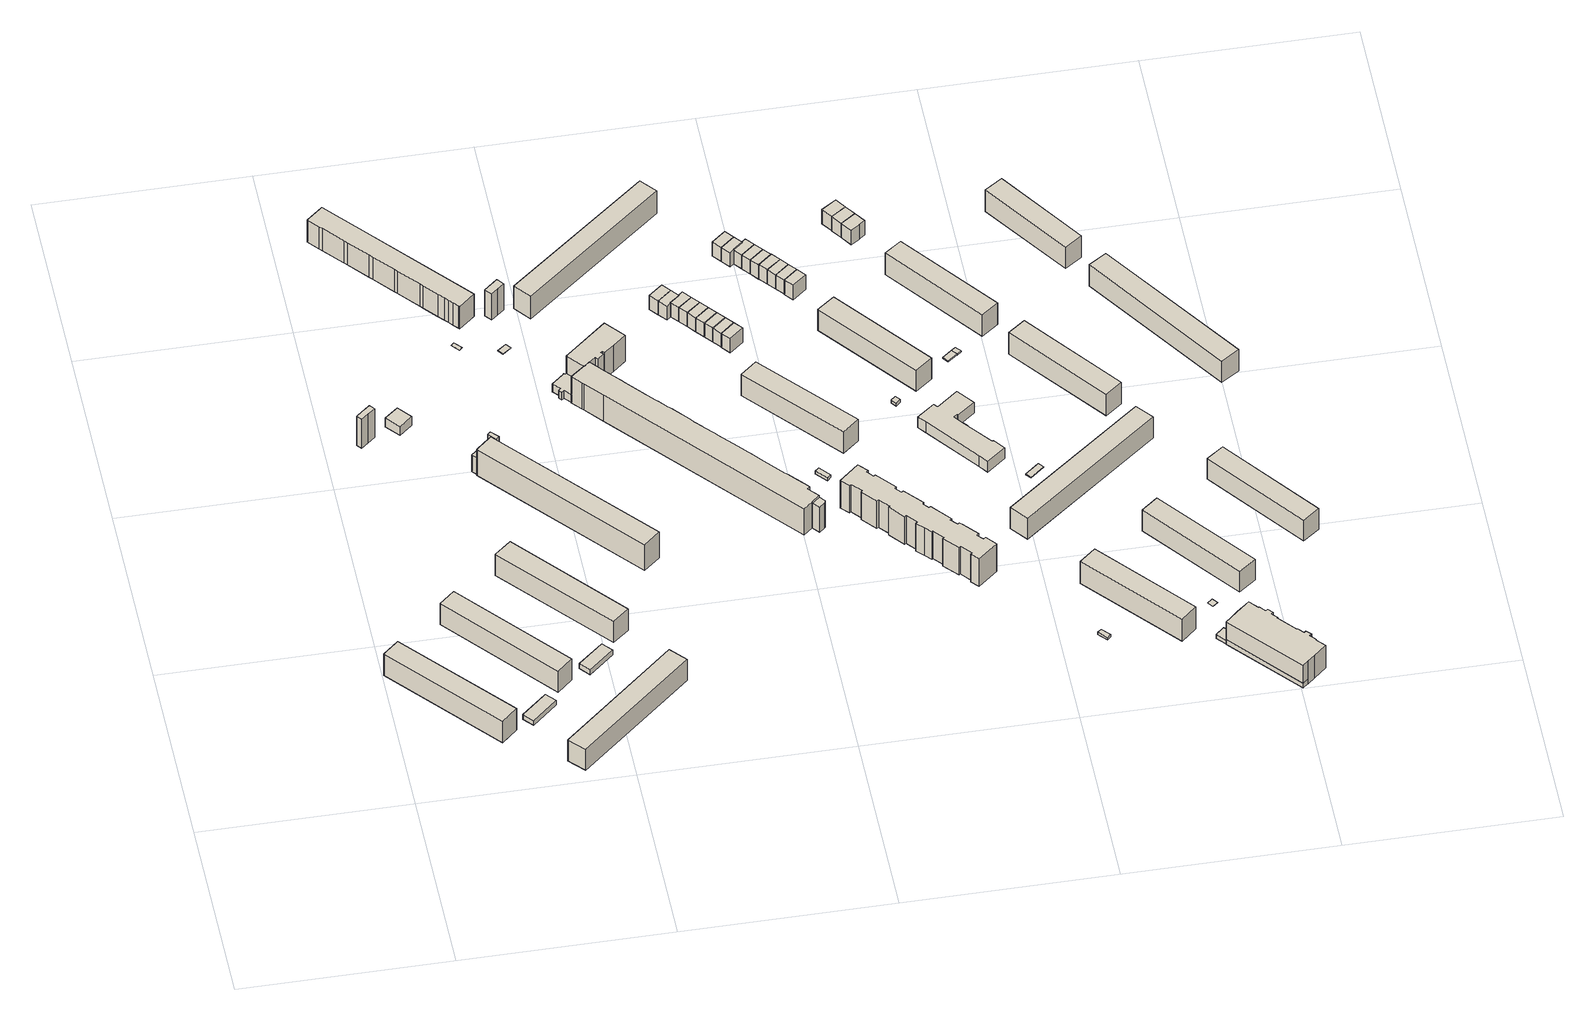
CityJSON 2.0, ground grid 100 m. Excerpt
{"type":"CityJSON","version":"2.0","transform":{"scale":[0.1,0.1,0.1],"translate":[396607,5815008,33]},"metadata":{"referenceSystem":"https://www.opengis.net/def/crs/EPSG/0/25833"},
"CityObjects":{
"building1":{"type":"Building","attributes":{"Gemeindeschluessel":"11000009","BezugspunktDach":"2200","function":"31001_1010","measuredHeight":13.54,"storeysAboveGround":4},"address":[{"country":"Germany","locality":"Berlin","thoroughfareNumber":"45, 47, 49, 51","thoroughfareName":"Erich-Lodemann-Straße"}],"geometry":[{"type":"Solid","lod":"1","boundaries":[[[[0,1,2,3]],[[4,5,6,7]],[[4,7,3,2]],[[5,4,2,1]],[[6,5,1,0]],[[7,6,0,3]]]]}]},
"building2":{"type":"Building","attributes":{"Gemeindeschluessel":"11000009","BezugspunktDach":"2200","function":"31001_2463","measuredHeight":2.85,"storeysAboveGround":1},"address":[{"country":"Germany","locality":"Berlin","thoroughfareNumber":"53 (1)","thoroughfareName":"Erich-Lodemann-Straße"}],"geometry":[{"type":"Solid","lod":"1","boundaries":[[[[8,9,10,11]],[[12,13,14,15]],[[12,15,11,10]],[[13,12,10,9]],[[14,13,9,8]],[[15,14,8,11]]]]}]},
"building3":{"type":"Building","attributes":{"Gemeindeschluessel":"11000009","BezugspunktDach":"2200","function":"31001_1010","measuredHeight":13.28,"storeysAboveGround":4},"address":[{"country":"Germany","locality":"Berlin","thoroughfareNumber":"53, 55, 57, 59","thoroughfareName":"Erich-Lodemann-Straße"}],"geometry":[{"type":"Solid","lod":"1","boundaries":[[[[16,17,18,19]],[[20,21,22,23]],[[20,23,19,18]],[[21,20,18,17]],[[22,21,17,16]],[[23,22,16,19]]]]}]},
"building4":{"type":"Building","attributes":{"Gemeindeschluessel":"11000009","BezugspunktDach":"2200","function":"31001_2143","measuredHeight":19.77,"storeysAboveGround":1},"address":[{"country":"Germany","locality":"Berlin","thoroughfareNumber":"58 (1)","thoroughfareName":"Köpenicker Landstraße"}],"geometry":[{"type":"Solid","lod":"1","boundaries":[[[[24,25,26,27,28,29,30]],[[31,32,33,34,35,36,37]],[[31,37,30,29]],[[32,31,29,28]],[[33,32,28,27]],[[34,33,27,26]],[[35,34,26,25]],[[36,35,25,24]],[[37,36,24,30]]]]}]},
"building5":{"type":"Building","attributes":{"Gemeindeschluessel":"11000009","BezugspunktDach":"2200","function":"31001_2054","measuredHeight":6.45,"storeysAboveGround":1},"address":[{"country":"Germany","locality":"Berlin","thoroughfareNumber":"66A","thoroughfareName":"Köpenicker Landstraße"}],"geometry":[{"type":"Solid","lod":"1","boundaries":[[[[38,39,40,41]],[[42,43,44,45]],[[42,45,41,40]],[[43,42,40,39]],[[44,43,39,38]],[[45,44,38,41]]]]}]},
"building6":{"type":"Building","attributes":{"Gemeindeschluessel":"11000009","BezugspunktDach":"2200","function":"31001_1010","measuredHeight":13.16,"storeysAboveGround":4},"address":[{"country":"Germany","locality":"Berlin","thoroughfareNumber":"69, 71, 73, 75, 77","thoroughfareName":"Erich-Lodemann-Straße"}],"geometry":[{"type":"Solid","lod":"1","boundaries":[[[[46,47,48,49]],[[50,51,52,53]],[[50,53,49,48]],[[51,50,48,47]],[[52,51,47,46]],[[53,52,46,49]]]]}]},
"building7":{"type":"Building","attributes":{"Gemeindeschluessel":"11000009","BezugspunktDach":"2200","function":"31001_2463","measuredHeight":2.99,"storeysAboveGround":1},"address":[{"country":"Germany","locality":"Berlin","thoroughfareNumber":"53 (2)","thoroughfareName":"Erich-Lodemann-Straße"}],"geometry":[{"type":"Solid","lod":"1","boundaries":[[[[54,55,56,57]],[[58,59,60,61]],[[58,61,57,56]],[[59,58,56,55]],[[60,59,55,54]],[[61,60,54,57]]]]}]},
"building8":{"type":"Building","attributes":{"Gemeindeschluessel":"11000009","BezugspunktDach":"2200","function":"31001_1010","measuredHeight":13.45,"storeysAboveGround":4},"address":[{"country":"Germany","locality":"Berlin","thoroughfareNumber":"61, 63, 65, 67","thoroughfareName":"Erich-Lodemann-Straße"}],"geometry":[{"type":"Solid","lod":"1","boundaries":[[[[62,63,64,65]],[[66,67,68,69]],[[66,69,65,64]],[[67,66,64,63]],[[68,67,63,62]],[[69,68,62,65]]]]}]},
"building9":{"type":"Building","attributes":{"Gemeindeschluessel":"11000009","BezugspunktDach":"2200","function":"31001_2000","measuredHeight":10.59,"storeysAboveGround":1},"address":[{"country":"Germany","locality":"Berlin","thoroughfareNumber":"78 (1)","thoroughfareName":"Köpenicker Landstraße"}],"geometry":[{"type":"Solid","lod":"1","boundaries":[[[[70,71,72,73]],[[74,75,76,77]],[[74,77,73,72]],[[75,74,72,71]],[[76,75,71,70]],[[77,76,70,73]]]]}]},
"building10":{"type":"Building","attributes":{"Gemeindeschluessel":"11000009","BezugspunktDach":"2200","function":"31001_2412","measuredHeight":10.89,"storeysAboveGround":1},"address":[{"country":"Germany","locality":"Berlin","thoroughfareNumber":"78 (2)","thoroughfareName":"Köpenicker Landstraße"}],"geometry":[{"type":"Solid","lod":"1","boundaries":[[[[78,79,80,81]],[[82,83,84,85]],[[82,85,81,80]],[[83,82,80,79]],[[84,83,79,78]],[[85,84,78,81]]]]}]},
"building11":{"type":"Building","attributes":{"Gemeindeschluessel":"11000009","BezugspunktDach":"2200","function":"31001_1010","measuredHeight":13.98,"storeysAboveGround":4},"address":[{"country":"Germany","locality":"Berlin","thoroughfareNumber":"57, 59, 61, 63, 65, 67","thoroughfareName":"Köpenicker Landstraße"}],"geometry":[{"type":"Solid","lod":"1","boundaries":[[[[86,87,88,89,90,91,92,93,94,95,96,97,98,99,100,101,102,103,104]],[[105,106,107,108,109,110,111,112,113,114,115,116,117,118,119,120,121,122,123]],[[105,123,104,103]],[[106,105,103,102]],[[107,106,102,101]],[[108,107,101,100]],[[109,108,100,99]],[[110,109,99,98]],[[111,110,98,97]],[[112,111,97,96]],[[113,112,96,95]],[[114,113,95,94]],[[115,114,94,93]],[[116,115,93,92]],[[117,116,92,91]],[[118,117,91,90]],[[119,118,90,89]],[[120,119,89,88]],[[121,120,88,87]],[[122,121,87,86]],[[123,122,86,104]]]]}]},
"building12":{"type":"Building","attributes":{"Gemeindeschluessel":"11000009","BezugspunktDach":"2200","function":"31001_1010","measuredHeight":18.72,"storeysAboveGround":4},"address":[{"country":"Germany","locality":"Berlin","thoroughfareNumber":"78, 80, 82, 84, 86, 88, 90, 92","thoroughfareName":"Köpenicker Landstraße"}],"geometry":[{"type":"Solid","lod":"1","boundaries":[[[[124,125,126,127,128]],[[129,130,131,132,133]],[[129,133,128,127]],[[130,129,127,126]],[[131,130,126,125]],[[132,131,125,124]],[[133,132,124,128]]]]}]},
"building13":{"type":"Building","attributes":{"Gemeindeschluessel":"11000009","BezugspunktDach":"2200","function":"31001_3090","measuredHeight":0.112,"storeysAboveGround":1},"address":[{"country":"Germany","locality":"Berlin","thoroughfareNumber":"57 (3)","thoroughfareName":"Köpenicker Landstraße"}],"geometry":[{"type":"Solid","lod":"1","boundaries":[[[[134,135,136,137]],[[138,139,140,141]],[[138,141,137,136]],[[139,138,136,135]],[[140,139,135,134]],[[141,140,134,137]]]]}]},
"building14":{"type":"Building","attributes":{"Gemeindeschluessel":"11000009","BezugspunktDach":"2200","function":"31001_2055","measuredHeight":0.155,"storeysAboveGround":1},"address":[{"country":"Germany","locality":"Berlin","thoroughfareNumber":"108 (1)","thoroughfareName":"Dammweg"}],"geometry":[{"type":"Solid","lod":"1","boundaries":[[[[142,143,144,145]],[[146,147,148,149]],[[146,149,145,144]],[[147,146,144,143]],[[148,147,143,142]],[[149,148,142,145]]]]}]},
"building15":{"type":"Building","attributes":{"Gemeindeschluessel":"11000009","BezugspunktDach":"2200","function":"31001_2000","measuredHeight":17.81,"storeysAboveGround":1},"address":[{"country":"Germany","locality":"Berlin","thoroughfareNumber":"57 (2)","thoroughfareName":"Köpenicker Landstraße"}],"geometry":[{"type":"Solid","lod":"1","boundaries":[[[[150,151,152,153,154]],[[155,156,157,158,159]],[[155,159,154,153]],[[156,155,153,152]],[[157,156,152,151]],[[158,157,151,150]],[[159,158,150,154]]]]}]},
"building16":{"type":"Building","attributes":{"Gemeindeschluessel":"11000009","BezugspunktDach":"2200","function":"31001_1010","measuredHeight":4.95,"storeysAboveGround":1},"address":[{"country":"Germany","locality":"Berlin","thoroughfareNumber":"77","thoroughfareName":"Köpenicker Landstraße"}],"geometry":[{"type":"Solid","lod":"1","boundaries":[[[[160,161,162,163,164,165,166,167,168,169,170,171,172]],[[173,174,175,176,177,178,179,180,181,182,183,184,185]],[[173,185,172,171]],[[174,173,171,170]],[[175,174,170,169]],[[176,175,169,168]],[[177,176,168,167]],[[178,177,167,166]],[[179,178,166,165]],[[180,179,165,164]],[[181,180,164,163]],[[182,181,163,162]],[[183,182,162,161]],[[184,183,161,160]],[[185,184,160,172]]]]}]},
"building17":{"type":"Building","attributes":{"Gemeindeschluessel":"11000009","BezugspunktDach":"2200","function":"31001_1010","measuredHeight":16.29,"storeysAboveGround":4},"address":[{"country":"Germany","locality":"Berlin","thoroughfareNumber":"119, 121","thoroughfareName":"Dammweg"}],"geometry":[{"type":"Solid","lod":"1","boundaries":[[[[186,187,188,189,190,191,192,193,194,195,196,197,198,199]],[[200,201,202,203,204,205,206,207,208,209,210,211,212,213]],[[200,213,199,198]],[[201,200,198,197]],[[202,201,197,196]],[[203,202,196,195]],[[204,203,195,194]],[[205,204,194,193]],[[206,205,193,192]],[[207,206,192,191]],[[208,207,191,190]],[[209,208,190,189]],[[210,209,189,188]],[[211,210,188,187]],[[212,211,187,186]],[[213,212,186,199]]]]}]},
"building18":{"type":"Building","attributes":{"Gemeindeschluessel":"11000009","BezugspunktDach":"2200","function":"31001_1010","measuredHeight":16.57,"storeysAboveGround":4},"address":[{"country":"Germany","locality":"Berlin","thoroughfareNumber":"79, 81, 83, 85, 87, 89, 91, 93, 95, 97","thoroughfareName":"Köpenicker Landstraße"}],"geometry":[{"type":"Solid","lod":"1","boundaries":[[[[214,215,216,217,218,219,220,221,222,223,224,225,226,227,228,229,230,231,232,233,234,235,236,237,238,239,240,241,242,243,244,245,246,247,248,249,250,251,252,253,254]],[[212,211,210,255,256,257,258,259,260,261,262,263,264,265,266,267,268,269,270,271,272,273,274,275,276,277,278,279,280,281,282,283,284,285,286,287,288,289,290,291,292]],[[212,292,254,253]],[[211,212,253,252]],[[210,211,252,251]],[[255,210,251,250]],[[256,255,250,249]],[[257,256,249,248]],[[258,257,248,247]],[[259,258,247,246]],[[260,259,246,245]],[[261,260,245,244]],[[262,261,244,243]],[[263,262,243,242]],[[264,263,242,241]],[[265,264,241,240]],[[266,265,240,239]],[[267,266,239,238]],[[268,267,238,237]],[[269,268,237,236]],[[270,269,236,235]],[[271,270,235,234]],[[272,271,234,233]],[[273,272,233,232]],[[274,273,232,231]],[[275,274,231,230]],[[276,275,230,229]],[[277,276,229,228]],[[278,277,228,227]],[[279,278,227,226]],[[280,279,226,225]],[[281,280,225,224]],[[282,281,224,223]],[[283,282,223,222]],[[284,283,222,221]],[[285,284,221,220]],[[286,285,220,219]],[[287,286,219,218]],[[288,287,218,217]],[[289,288,217,216]],[[290,289,216,215]],[[291,290,215,214]],[[292,291,214,254]]]]}]},
"building19":{"type":"Building","attributes":{"Gemeindeschluessel":"11000009","BezugspunktDach":"2200","function":"31001_1010","measuredHeight":14.17,"storeysAboveGround":4},"address":[{"country":"Germany","locality":"Berlin","thoroughfareNumber":"108, 110, 112, 114, 116, 118","thoroughfareName":"Dammweg"}],"geometry":[{"type":"Solid","lod":"1","boundaries":[[[[293,294,295,296]],[[297,298,299,300]],[[297,300,296,295]],[[298,297,295,294]],[[299,298,294,293]],[[300,299,293,296]]]]}]},
"building20":{"type":"Building","attributes":{"Gemeindeschluessel":"11000009","BezugspunktDach":"2200","function":"31001_1010","measuredHeight":8.66,"storeysAboveGround":2},"address":[{"country":"Germany","locality":"Berlin","thoroughfareNumber":"101","thoroughfareName":"Dammweg"}],"geometry":[{"type":"Solid","lod":"1","boundaries":[[[[301,302,303,304]],[[305,306,307,308]],[[305,308,304,303]],[[306,305,303,302]],[[307,306,302,301]],[[308,307,301,304]]]]}]},
"building21":{"type":"Building","attributes":{"Gemeindeschluessel":"11000009","BezugspunktDach":"2200","function":"31001_2000","measuredHeight":15.56,"storeysAboveGround":1},"address":[{"country":"Germany","locality":"Berlin","thoroughfareNumber":"79 (1)","thoroughfareName":"Köpenicker Landstraße"}],"geometry":[{"type":"Solid","lod":"1","boundaries":[[[[309,310,311,312,313,314,315,316,317,318]],[[319,320,321,322,323,324,325,326,327,328]],[[319,328,318,317]],[[320,319,317,316]],[[321,320,316,315]],[[322,321,315,314]],[[323,322,314,313]],[[324,323,313,312]],[[325,324,312,311]],[[326,325,311,310]],[[327,326,310,309]],[[328,327,309,318]]]]}]},
"building22":{"type":"Building","attributes":{"Gemeindeschluessel":"11000009","BezugspunktDach":"2200","function":"31001_1010","measuredHeight":8.67,"storeysAboveGround":2},"address":[{"country":"Germany","locality":"Berlin","thoroughfareNumber":"103","thoroughfareName":"Dammweg"}],"geometry":[{"type":"Solid","lod":"1","boundaries":[[[[329,330,331,332,333,302,301]],[[306,334,335,336,337,338,307]],[[306,307,301,302]],[[334,306,302,333]],[[335,334,333,332]],[[336,335,332,331]],[[337,336,331,330]],[[338,337,330,329]],[[307,338,329,301]]]]}]},
"building23":{"type":"Building","attributes":{"Gemeindeschluessel":"11000009","BezugspunktDach":"2200","function":"31001_1010","measuredHeight":8.78,"storeysAboveGround":2},"address":[{"country":"Germany","locality":"Berlin","thoroughfareNumber":"105","thoroughfareName":"Dammweg"}],"geometry":[{"type":"Solid","lod":"1","boundaries":[[[[339,340,341,342,343,344,345]],[[346,347,348,349,350,351,352]],[[346,352,345,344]],[[347,346,344,343]],[[348,347,343,342]],[[349,348,342,341]],[[350,349,341,340]],[[351,350,340,339]],[[352,351,339,345]]]]}]},
"building24":{"type":"Building","attributes":{"Gemeindeschluessel":"11000009","BezugspunktDach":"2200","function":"31001_1010","measuredHeight":8.76,"storeysAboveGround":2},"address":[{"country":"Germany","locality":"Berlin","thoroughfareNumber":"107","thoroughfareName":"Dammweg"}],"geometry":[{"type":"Solid","lod":"1","boundaries":[[[[353,354,341,340]],[[349,355,356,350]],[[349,350,340,341]],[[355,349,341,354]],[[356,355,354,353]],[[350,356,353,340]]]]}]},
"building25":{"type":"Building","attributes":{"Gemeindeschluessel":"11000009","BezugspunktDach":"2200","function":"31001_1010","measuredHeight":8.78,"storeysAboveGround":2},"address":[{"country":"Germany","locality":"Berlin","thoroughfareNumber":"109","thoroughfareName":"Dammweg"}],"geometry":[{"type":"Solid","lod":"1","boundaries":[[[[357,358,354,353]],[[355,359,360,356]],[[355,356,353,354]],[[359,355,354,358]],[[360,359,358,357]],[[356,360,357,353]]]]}]},
"building26":{"type":"Building","attributes":{"Gemeindeschluessel":"11000009","BezugspunktDach":"2200","function":"31001_1010","measuredHeight":8.74,"storeysAboveGround":2},"address":[{"country":"Germany","locality":"Berlin","thoroughfareNumber":"111","thoroughfareName":"Dammweg"}],"geometry":[{"type":"Solid","lod":"1","boundaries":[[[[361,362,363,364]],[[359,365,366,360]],[[359,360,364,363]],[[365,359,363,362]],[[366,365,362,361]],[[360,366,361,364]]]]}]},
"building27":{"type":"Building","attributes":{"Gemeindeschluessel":"11000009","BezugspunktDach":"2200","function":"31001_1010","measuredHeight":8.74,"storeysAboveGround":2},"address":[{"country":"Germany","locality":"Berlin","thoroughfareNumber":"113","thoroughfareName":"Dammweg"}],"geometry":[{"type":"Solid","lod":"1","boundaries":[[[[367,368,362,361]],[[365,369,370,366]],[[365,366,361,362]],[[369,365,362,368]],[[370,369,368,367]],[[366,370,367,361]]]]}]},
"building28":{"type":"Building","attributes":{"Gemeindeschluessel":"11000009","BezugspunktDach":"2200","function":"31001_1010","measuredHeight":8.77,"storeysAboveGround":2},"address":[{"country":"Germany","locality":"Berlin","thoroughfareNumber":"115","thoroughfareName":"Dammweg"}],"geometry":[{"type":"Solid","lod":"1","boundaries":[[[[371,372,373,368,367]],[[369,374,375,376,370]],[[369,370,367,368]],[[374,369,368,373]],[[375,374,373,372]],[[376,375,372,371]],[[370,376,371,367]]]]}]},
"building29":{"type":"Building","attributes":{"Gemeindeschluessel":"11000009","BezugspunktDach":"2200","function":"31001_2000","measuredHeight":1.77,"storeysAboveGround":1},"address":[{"country":"Germany","locality":"Berlin","thoroughfareNumber":"72 (2)","thoroughfareName":"Platanenweg"}],"geometry":[{"type":"Solid","lod":"1","boundaries":[[[[377,378,379,380]],[[381,382,383,384]],[[381,384,380,379]],[[382,381,379,378]],[[383,382,378,377]],[[384,383,377,380]]]]}]},
"building30":{"type":"Building","attributes":{"Gemeindeschluessel":"11000009","BezugspunktDach":"2200","function":"31001_1010","measuredHeight":9.06,"storeysAboveGround":2},"address":[{"country":"Germany","locality":"Berlin","thoroughfareNumber":"117","thoroughfareName":"Dammweg"}],"geometry":[{"type":"Solid","lod":"1","boundaries":[[[[385,386,372,371]],[[387,388,389,390]],[[387,390,371,372]],[[388,387,372,386]],[[389,388,386,385]],[[390,389,385,371]]]]}]},
"building31":{"type":"Building","attributes":{"Gemeindeschluessel":"11000009","BezugspunktDach":"2200","function":"31001_1010","measuredHeight":13.55,"storeysAboveGround":4},"address":[{"country":"Germany","locality":"Berlin","thoroughfareNumber":"72, 74, 76, 78","thoroughfareName":"Platanenweg"}],"geometry":[{"type":"Solid","lod":"1","boundaries":[[[[391,392,393,394]],[[395,396,397,398]],[[395,398,394,393]],[[396,395,393,392]],[[397,396,392,391]],[[398,397,391,394]]]]}]},
"building32":{"type":"Building","attributes":{"Gemeindeschluessel":"11000009","BezugspunktDach":"2200","function":"31001_1010","measuredHeight":17.36,"storeysAboveGround":4},"address":[{"country":"Germany","locality":"Berlin","thoroughfareNumber":"101, 103, 105, 107, 99","thoroughfareName":"Köpenicker Landstraße"}],"geometry":[{"type":"Solid","lod":"1","boundaries":[[[[399,400,401,402,403,404,405,406,407,408,409,410,411,412,413,414,415,416,417,418,419,420,421,422,423,424,425,426,427,428,429,430,431,432,433,434,435,436,437,438,439,440,441,442,443,444]],[[445,446,447,448,449,450,451,452,453,454,455,456,457,458,459,460,461,462,463,464,465,466,467,468,469,470,471,472,473,474,475,476,477,478,479,480,481,482,483,484,485,486,487,488,489,490]],[[445,490,444,443]],[[446,445,443,442]],[[447,446,442,441]],[[448,447,441,440]],[[449,448,440,439]],[[450,449,439,438]],[[451,450,438,437]],[[452,451,437,436]],[[453,452,436,435]],[[454,453,435,434]],[[455,454,434,433]],[[456,455,433,432]],[[457,456,432,431]],[[458,457,431,430]],[[459,458,430,429]],[[460,459,429,428]],[[461,460,428,427]],[[462,461,427,426]],[[463,462,426,425]],[[464,463,425,424]],[[465,464,424,423]],[[466,465,423,422]],[[467,466,422,421]],[[468,467,421,420]],[[469,468,420,419]],[[470,469,419,418]],[[471,470,418,417]],[[472,471,417,416]],[[473,472,416,415]],[[474,473,415,414]],[[475,474,414,413]],[[476,475,413,412]],[[477,476,412,411]],[[478,477,411,410]],[[479,478,410,409]],[[480,479,409,408]],[[481,480,408,407]],[[482,481,407,406]],[[483,482,406,405]],[[484,483,405,404]],[[485,484,404,403]],[[486,485,403,402]],[[487,486,402,401]],[[488,487,401,400]],[[489,488,400,399]],[[490,489,399,444]]]]}]},
"building33":{"type":"Building","attributes":{"Gemeindeschluessel":"11000009","BezugspunktDach":"2200","function":"31001_1010","measuredHeight":8.84,"storeysAboveGround":2},"address":[{"country":"Germany","locality":"Berlin","thoroughfareNumber":"83","thoroughfareName":"Dammweg"}],"geometry":[{"type":"Solid","lod":"1","boundaries":[[[[491,492,493,494]],[[495,496,497,498]],[[495,498,494,493]],[[496,495,493,492]],[[497,496,492,491]],[[498,497,491,494]]]]}]},
"building34":{"type":"Building","attributes":{"Gemeindeschluessel":"11000009","BezugspunktDach":"2200","function":"31001_1010","measuredHeight":8.88,"storeysAboveGround":2},"address":[{"country":"Germany","locality":"Berlin","thoroughfareNumber":"85","thoroughfareName":"Dammweg"}],"geometry":[{"type":"Solid","lod":"1","boundaries":[[[[499,500,501,502,503,492,491]],[[504,505,506,507,508,509,510]],[[504,510,491,492]],[[505,504,492,503]],[[506,505,503,502]],[[507,506,502,501]],[[508,507,501,500]],[[509,508,500,499]],[[510,509,499,491]]]]}]},
"building35":{"type":"Building","attributes":{"Gemeindeschluessel":"11000009","BezugspunktDach":"2200","function":"31001_1010","measuredHeight":8.77,"storeysAboveGround":2},"address":[{"country":"Germany","locality":"Berlin","thoroughfareNumber":"87","thoroughfareName":"Dammweg"}],"geometry":[{"type":"Solid","lod":"1","boundaries":[[[[511,512,513,514,515,516,517]],[[518,519,520,521,522,523,524]],[[518,524,517,516]],[[519,518,516,515]],[[520,519,515,514]],[[521,520,514,513]],[[522,521,513,512]],[[523,522,512,511]],[[524,523,511,517]]]]}]},
"building36":{"type":"Building","attributes":{"Gemeindeschluessel":"11000009","BezugspunktDach":"2200","function":"31001_1010","measuredHeight":8.98,"storeysAboveGround":2},"address":[{"country":"Germany","locality":"Berlin","thoroughfareNumber":"89","thoroughfareName":"Dammweg"}],"geometry":[{"type":"Solid","lod":"1","boundaries":[[[[525,526,513,512]],[[527,528,529,530]],[[527,530,512,513]],[[528,527,513,526]],[[529,528,526,525]],[[530,529,525,512]]]]}]},
"building37":{"type":"Building","attributes":{"Gemeindeschluessel":"11000009","BezugspunktDach":"2200","function":"31001_1010","measuredHeight":8.93,"storeysAboveGround":2},"address":[{"country":"Germany","locality":"Berlin","thoroughfareNumber":"91","thoroughfareName":"Dammweg"}],"geometry":[{"type":"Solid","lod":"1","boundaries":[[[[531,532,526,525]],[[533,534,535,536]],[[533,536,525,526]],[[534,533,526,532]],[[535,534,532,531]],[[536,535,531,525]]]]}]},
"building38":{"type":"Building","attributes":{"Gemeindeschluessel":"11000009","BezugspunktDach":"2200","function":"31001_1010","measuredHeight":9.02,"storeysAboveGround":2},"address":[{"country":"Germany","locality":"Berlin","thoroughfareNumber":"93","thoroughfareName":"Dammweg"}],"geometry":[{"type":"Solid","lod":"1","boundaries":[[[[537,538,539,540]],[[541,542,543,544]],[[541,544,540,539]],[[542,541,539,538]],[[543,542,538,537]],[[544,543,537,540]]]]}]},
"building39":{"type":"Building","attributes":{"Gemeindeschluessel":"11000009","BezugspunktDach":"2200","function":"31001_1010","measuredHeight":9.02,"storeysAboveGround":2},"address":[{"country":"Germany","locality":"Berlin","thoroughfareNumber":"95","thoroughfareName":"Dammweg"}],"geometry":[{"type":"Solid","lod":"1","boundaries":[[[[545,546,538,537]],[[542,547,548,543]],[[542,543,537,538]],[[547,542,538,546]],[[548,547,546,545]],[[543,548,545,537]]]]}]},
"building40":{"type":"Building","attributes":{"Gemeindeschluessel":"11000009","BezugspunktDach":"2200","function":"31001_1010","measuredHeight":8.97,"storeysAboveGround":2},"address":[{"country":"Germany","locality":"Berlin","thoroughfareNumber":"97","thoroughfareName":"Dammweg"}],"geometry":[{"type":"Solid","lod":"1","boundaries":[[[[549,550,551,546,545]],[[552,553,554,555,556]],[[552,556,545,546]],[[553,552,546,551]],[[554,553,551,550]],[[555,554,550,549]],[[556,555,549,545]]]]}]},
"building41":{"type":"Building","attributes":{"Gemeindeschluessel":"11000009","BezugspunktDach":"2200","function":"31001_1010","measuredHeight":9.32,"storeysAboveGround":2},"address":[{"country":"Germany","locality":"Berlin","thoroughfareNumber":"99","thoroughfareName":"Dammweg"}],"geometry":[{"type":"Solid","lod":"1","boundaries":[[[[557,558,550,549]],[[559,560,561,562]],[[559,562,549,550]],[[560,559,550,558]],[[561,560,558,557]],[[562,561,557,549]]]]}]},
"building42":{"type":"Building","attributes":{"Gemeindeschluessel":"11000009","BezugspunktDach":"2200","function":"31001_2000","measuredHeight":1.91,"storeysAboveGround":1},"address":[{"country":"Germany","locality":"Berlin","thoroughfareNumber":"72 (1)","thoroughfareName":"Platanenweg"}],"geometry":[{"type":"Solid","lod":"1","boundaries":[[[[563,564,565,566]],[[567,568,569,570]],[[567,570,566,565]],[[568,567,565,564]],[[569,568,564,563]],[[570,569,563,566]]]]}]},
"building43":{"type":"Building","attributes":{"Gemeindeschluessel":"11000009","BezugspunktDach":"2200","function":"31001_1010","measuredHeight":13.25,"storeysAboveGround":4},"address":[{"country":"Germany","locality":"Berlin","thoroughfareNumber":"64, 66, 68, 70","thoroughfareName":"Platanenweg"}],"geometry":[{"type":"Solid","lod":"1","boundaries":[[[[571,572,573,574]],[[575,576,577,578]],[[575,578,574,573]],[[576,575,573,572]],[[577,576,572,571]],[[578,577,571,574]]]]}]},
"building44":{"type":"Building","attributes":{"Gemeindeschluessel":"11000009","BezugspunktDach":"2200","function":"31001_3065","measuredHeight":6.67,"storeysAboveGround":2},"address":[{"country":"Germany","locality":"Berlin","thoroughfareNumber":"65","thoroughfareName":"Platanenweg"}],"geometry":[{"type":"Solid","lod":"1","boundaries":[[[[579,580,581,582,583,584,585,586,587,588,589,590,591,592,593,594]],[[595,596,597,598,599,600,601,602,603,604,605,606,607,608,609,610]],[[595,610,594,593]],[[596,595,593,592]],[[597,596,592,591]],[[598,597,591,590]],[[599,598,590,589]],[[600,599,589,588]],[[601,600,588,587]],[[602,601,587,586]],[[603,602,586,585]],[[604,603,585,584]],[[605,604,584,583]],[[606,605,583,582]],[[607,606,582,581]],[[608,607,581,580]],[[609,608,580,579]],[[610,609,579,594]]]]}]},
"building45":{"type":"Building","attributes":{"Gemeindeschluessel":"11000009","BezugspunktDach":"2200","function":"31001_2000","measuredHeight":1.36,"storeysAboveGround":1},"address":[{"country":"Germany","locality":"Berlin","thoroughfareNumber":"109 (1)","thoroughfareName":"Köpenicker Landstraße"}],"geometry":[{"type":"Solid","lod":"1","boundaries":[[[[611,612,613,614]],[[615,616,617,618]],[[615,618,614,613]],[[616,615,613,612]],[[617,616,612,611]],[[618,617,611,614]]]]}]},
"building46":{"type":"Building","attributes":{"Gemeindeschluessel":"11000009","BezugspunktDach":"2200","function":"51009_1610","measuredHeight":3.4,"storeysAboveGround":0},"address":[{"country":"Germany","locality":"Berlin"}],"geometry":[{"type":"Solid","lod":"1","boundaries":[[[[619,620,621,622]],[[623,624,625,626]],[[623,626,622,621]],[[624,623,621,620]],[[625,624,620,619]],[[626,625,619,622]]]]}]},
"building47":{"type":"Building","attributes":{"Gemeindeschluessel":"11000009","BezugspunktDach":"2200","function":"31001_1010","measuredHeight":8.95,"storeysAboveGround":2},"address":[{"country":"Germany","locality":"Berlin","thoroughfareNumber":"77","thoroughfareName":"Dammweg"}],"geometry":[{"type":"Solid","lod":"1","boundaries":[[[[627,628,629,630]],[[631,632,633,634]],[[631,634,630,629]],[[632,631,629,628]],[[633,632,628,627]],[[634,633,627,630]]]]}]},
"building48":{"type":"Building","attributes":{"Gemeindeschluessel":"11000009","BezugspunktDach":"2200","function":"31001_1010","measuredHeight":9.1,"storeysAboveGround":2},"address":[{"country":"Germany","locality":"Berlin","thoroughfareNumber":"79","thoroughfareName":"Dammweg"}],"geometry":[{"type":"Solid","lod":"1","boundaries":[[[[635,636,628,627]],[[637,638,639,640]],[[637,640,627,628]],[[638,637,628,636]],[[639,638,636,635]],[[640,639,635,627]]]]}]},
"building49":{"type":"Building","attributes":{"Gemeindeschluessel":"11000009","BezugspunktDach":"2200","function":"31001_1010","measuredHeight":9.15,"storeysAboveGround":2},"address":[{"country":"Germany","locality":"Berlin","thoroughfareNumber":"81","thoroughfareName":"Dammweg"}],"geometry":[{"type":"Solid","lod":"1","boundaries":[[[[641,642,643,644,636,635]],[[638,645,646,647,648,639]],[[638,639,635,636]],[[645,638,636,644]],[[646,645,644,643]],[[647,646,643,642]],[[648,647,642,641]],[[639,648,641,635]]]]}]},
"building50":{"type":"Building","attributes":{"Gemeindeschluessel":"11000009","BezugspunktDach":"2200","function":"51009_1610","measuredHeight":0.749,"storeysAboveGround":0},"address":[{"country":"Germany","locality":"Berlin"}],"geometry":[{"type":"Solid","lod":"1","boundaries":[[[[649,650,651,652]],[[653,654,655,656]],[[653,656,652,651]],[[654,653,651,650]],[[655,654,650,649]],[[656,655,649,652]]]]}]},
"building51":{"type":"Building","attributes":{"Gemeindeschluessel":"11000009","BezugspunktDach":"2200","function":"31001_2000","measuredHeight":0.382,"storeysAboveGround":1},"address":[{"country":"Germany","locality":"Berlin","thoroughfareNumber":"38 (1)","thoroughfareName":"Platanenweg"}],"geometry":[{"type":"Solid","lod":"1","boundaries":[[[[657,658,659,660]],[[661,662,663,664]],[[661,664,660,659]],[[662,661,659,658]],[[663,662,658,657]],[[664,663,657,660]]]]}]},
"building52":{"type":"Building","attributes":{"Gemeindeschluessel":"11000009","BezugspunktDach":"2200","function":"31001_1010","measuredHeight":13.65,"storeysAboveGround":4},"address":[{"country":"Germany","locality":"Berlin","thoroughfareNumber":"30, 32, 34, 36","thoroughfareName":"Platanenweg"}],"geometry":[{"type":"Solid","lod":"1","boundaries":[[[[665,666,667,668]],[[669,670,671,672]],[[669,672,668,667]],[[670,669,667,666]],[[671,670,666,665]],[[672,671,665,668]]]]}]},
"building53":{"type":"Building","attributes":{"Gemeindeschluessel":"11000009","BezugspunktDach":"2200","function":"31001_2000","measuredHeight":0.806,"storeysAboveGround":1},"address":[{"country":"Germany","locality":"Berlin","thoroughfareNumber":"56 (1)","thoroughfareName":"Platanenweg"}],"geometry":[{"type":"Solid","lod":"1","boundaries":[[[[650,673,674,651]],[[675,676,677,678]],[[675,678,651,674]],[[676,675,674,673]],[[677,676,673,650]],[[678,677,650,651]]]]}]},
"building54":{"type":"Building","attributes":{"Gemeindeschluessel":"11000009","BezugspunktDach":"2200","function":"31001_1010","measuredHeight":13.46,"storeysAboveGround":4},"address":[{"country":"Germany","locality":"Berlin","thoroughfareNumber":"56, 58, 60, 62","thoroughfareName":"Platanenweg"}],"geometry":[{"type":"Solid","lod":"1","boundaries":[[[[679,680,681,682]],[[683,684,685,686]],[[683,686,682,681]],[[684,683,681,680]],[[685,684,680,679]],[[686,685,679,682]]]]}]},
"building55":{"type":"Building","attributes":{"Gemeindeschluessel":"11000009","BezugspunktDach":"2200","function":"31001_1010","measuredHeight":13.07,"storeysAboveGround":4},"address":[{"country":"Germany","locality":"Berlin","thoroughfareNumber":"38, 40, 42, 44, 46","thoroughfareName":"Platanenweg"}],"geometry":[{"type":"Solid","lod":"1","boundaries":[[[[687,688,689,690]],[[691,692,693,694]],[[691,694,690,689]],[[692,691,689,688]],[[693,692,688,687]],[[694,693,687,690]]]]}]},
"building56":{"type":"Building","attributes":{"Gemeindeschluessel":"11000009","BezugspunktDach":"2200","function":"31001_2463","measuredHeight":2.42,"storeysAboveGround":1},"address":[{"country":"Germany","locality":"Berlin","thoroughfareNumber":"2A (1)","thoroughfareName":"Platanenweg"}],"geometry":[{"type":"Solid","lod":"1","boundaries":[[[[695,696,697,698,699]],[[700,701,702,703,704]],[[700,704,699,698]],[[701,700,698,697]],[[702,701,697,696]],[[703,702,696,695]],[[704,703,695,699]]]]}]},
"building57":{"type":"Building","attributes":{"Gemeindeschluessel":"11000009","BezugspunktDach":"2200","function":"31001_2000","measuredHeight":0.134,"storeysAboveGround":1},"address":[{"country":"Germany","locality":"Berlin","thoroughfareNumber":"22 (1)","thoroughfareName":"Platanenweg"}],"geometry":[{"type":"Solid","lod":"1","boundaries":[[[[705,706,707,708]],[[709,710,711,712]],[[709,712,708,707]],[[710,709,707,706]],[[711,710,706,705]],[[712,711,705,708]]]]}]},
"building58":{"type":"Building","attributes":{"Gemeindeschluessel":"11000009","BezugspunktDach":"2200","function":"51009_1610","measuredHeight":2.88,"storeysAboveGround":0},"address":[{"country":"Germany","locality":"Berlin"}],"geometry":[{"type":"Solid","lod":"1","boundaries":[[[[713,714,715,716]],[[717,718,719,720]],[[717,720,716,715]],[[718,717,715,714]],[[719,718,714,713]],[[720,719,713,716]]]]}]},
"building59":{"type":"Building","attributes":{"Gemeindeschluessel":"11000009","BezugspunktDach":"2200","function":"31001_1010","measuredHeight":13.52,"storeysAboveGround":4},"address":[{"country":"Germany","locality":"Berlin","thoroughfareNumber":"48, 50, 52, 54","thoroughfareName":"Platanenweg"}],"geometry":[{"type":"Solid","lod":"1","boundaries":[[[[721,722,723,724]],[[725,726,727,728]],[[725,728,724,723]],[[726,725,723,722]],[[727,726,722,721]],[[728,727,721,724]]]]}]},
"building60":{"type":"Building","attributes":{"Gemeindeschluessel":"11000009","BezugspunktDach":"2200","function":"31001_1010","measuredHeight":13.09,"storeysAboveGround":4},"address":[{"country":"Germany","locality":"Berlin","thoroughfareNumber":"22, 24, 26, 28","thoroughfareName":"Platanenweg"}],"geometry":[{"type":"Solid","lod":"1","boundaries":[[[[729,730,731,732]],[[733,734,735,736]],[[733,736,732,731]],[[734,733,731,730]],[[735,734,730,729]],[[736,735,729,732]]]]}]},
"building61":{"type":"Building","attributes":{"Gemeindeschluessel":"11000009","BezugspunktDach":"2200","function":"31001_1010","measuredHeight":15.03,"storeysAboveGround":4},"address":[{"country":"Germany","locality":"Berlin","thoroughfareNumber":"2A, 2B","thoroughfareName":"Platanenweg"}],"geometry":[{"type":"Solid","lod":"1","boundaries":[[[[737,738,739,740,741,742,743,744,745,746,747,748,749,750,751,752,753,754,755,756,757,758,759,760,761,762,763]],[[717,764,765,766,767,768,769,770,771,772,773,774,775,776,777,778,779,780,781,782,783,784,785,786,718,719,720]],[[717,720,763,762]],[[764,717,762,761]],[[765,764,761,760]],[[766,765,760,759]],[[767,766,759,758]],[[768,767,758,757]],[[769,768,757,756]],[[770,769,756,755]],[[771,770,755,754]],[[772,771,754,753]],[[773,772,753,752]],[[774,773,752,751]],[[775,774,751,750]],[[776,775,750,749]],[[777,776,749,748]],[[778,777,748,747]],[[779,778,747,746]],[[780,779,746,745]],[[781,780,745,744]],[[782,781,744,743]],[[783,782,743,742]],[[784,783,742,741]],[[785,784,741,740]],[[786,785,740,739]],[[718,786,739,738]],[[719,718,738,737]],[[720,719,737,763]]]]}]},
"building62":{"type":"Building","attributes":{"Gemeindeschluessel":"11000009","BezugspunktDach":"2200","function":"31001_1010","measuredHeight":13.44,"storeysAboveGround":4},"address":[{"country":"Germany","locality":"Berlin","thoroughfareNumber":"15, 17, 19","thoroughfareName":"Willi-Sänger-Straße"}],"geometry":[{"type":"Solid","lod":"1","boundaries":[[[[787,788,789,790]],[[791,792,793,794]],[[791,794,790,789]],[[792,791,789,788]],[[793,792,788,787]],[[794,793,787,790]]]]}]},
"building63":{"type":"Building","attributes":{"Gemeindeschluessel":"11000009","BezugspunktDach":"2200","function":"31001_1010","measuredHeight":13.09,"storeysAboveGround":4},"address":[{"country":"Germany","locality":"Berlin","thoroughfareNumber":"14, 16, 18, 20","thoroughfareName":"Platanenweg"}],"geometry":[{"type":"Solid","lod":"1","boundaries":[[[[795,796,797,798]],[[799,800,801,802]],[[799,802,798,797]],[[800,799,797,796]],[[801,800,796,795]],[[802,801,795,798]]]]}]},
"building64":{"type":"Building","attributes":{"Gemeindeschluessel":"11000009","BezugspunktDach":"2200","function":"31001_1010","measuredHeight":13.51,"storeysAboveGround":4},"address":[{"country":"Germany","locality":"Berlin","thoroughfareNumber":"11, 13, 5, 7, 9","thoroughfareName":"Willi-Sänger-Straße"}],"geometry":[{"type":"Solid","lod":"1","boundaries":[[[[803,804,805,806]],[[807,808,809,810]],[[807,810,806,805]],[[808,807,805,804]],[[809,808,804,803]],[[810,809,803,806]]]]}]}
},
"vertices":[
[449,303,143],[524,370,143],[81,879,143],[7,814,143],[81,879,8],[524,370,8],[449,303,8],[7,814,8],
[605,382,40],[726,490,40],[685,536,40],[564,429,40],[685,536,11],[726,490,11],[605,382,11],[564,429,11],
[749,566,143],[821,632,143],[382,1143,143],[310,1080,143],[382,1143,10],[821,632,10],[749,566,10],[310,1080,10],
[166,2229,191],[200,2257,191],[235,2285,191],[216,2309,191],[188,2286,191],[181,2281,191],[147,2252,191],[181,2281,10],[188,2286,10],[216,2309,10],[235,2285,10],[200,2257,10],[166,2229,10],[147,2252,10],
[348,2276,66],[411,2329,66],[357,2394,66],[293,2341,66],[357,2394,12],[411,2329,12],[348,2276,12],[293,2341,12],
[781,63,143],[1325,536,143],[1257,612,143],[713,136,143],[1257,612,12],[1325,536,12],[781,63,12],[713,136,12],
[908,650,40],[1029,755,40],[988,802,40],[868,698,40],[988,802,10],[1029,755,10],[908,650,10],[868,698,10],
[1047,830,143],[1124,894,143],[685,1405,143],[606,1339,143],[685,1405,9],[1124,894,9],[1047,830,9],[606,1339,9],
[639,1969,123],[679,2005,123],[661,2026,123],[620,1990,123],[661,2026,17],[679,2005,17],[639,1969,17],[620,1990,17],
[742,2061,128],[758,2075,128],[726,2111,128],[710,2097,128],[726,2111,19],[758,2075,19],[742,2061,19],[710,2097,19],
[206,3490,151],[219,3476,151],[299,3383,151],[313,3368,151],[393,3275,151],[407,3259,151],[487,3166,151],[499,3152,151],[582,3056,151],[594,3042,151],[650,2977,151],[674,2950,151],[688,2933,151],[705,2913,151],[726,2890,151],[730,2885,151],[806,2951,151],[240,3608,151],[162,3542,151],[240,3608,11],[806,2951,11],[730,2885,11],[726,2890,11],[705,2913,11],[688,2933,11],[674,2950,11],[650,2977,11],[594,3042,11],[582,3056,11],[499,3152,11],[487,3166,11],[407,3259,11],[393,3275,11],[313,3368,11],[299,3383,11],[219,3476,11],[206,3490,11],[162,3542,11],
[1264,1247,174],[1342,1313,174],[714,2035,174],[679,2005,174],[639,1969,174],[679,2005,11],[714,2035,11],[1342,1313,11],[1264,1247,11],[639,1969,11],
[703,2745,20],[718,2759,20],[686,2795,20],[671,2782,20],[686,2795,19],[718,2759,19],[703,2745,19],[671,2782,19],
[889,2684,22],[930,2717,22],[910,2742,22],[869,2710,22],[910,2742,20],[930,2717,20],[889,2684,20],[869,2710,20],
[880,2915,174],[912,2942,174],[944,2969,174],[918,3000,174],[854,2947,174],[918,3000,10],[944,2969,10],[912,2942,10],[880,2915,10],[854,2947,10],
[1093,2388,61],[1083,2378,61],[1095,2364,61],[1106,2373,61],[1134,2341,61],[1134,2343,61],[1203,2398,61],[1136,2477,61],[1130,2472,61],[1125,2478,61],[1122,2477,61],[1123,2475,61],[1063,2423,61],[1123,2475,12],[1122,2477,12],[1125,2478,12],[1130,2472,12],[1136,2477,12],[1203,2398,12],[1134,2343,12],[1134,2341,12],[1106,2373,12],[1095,2364,12],[1083,2378,12],[1093,2388,12],[1063,2423,12],
[1203,2398,170],[1217,2410,170],[1228,2419,170],[1260,2446,170],[1271,2435,170],[1301,2459,170],[1289,2471,170],[1298,2478,170],[1308,2468,170],[1355,2504,170],[1416,2557,170],[1339,2649,170],[1168,2505,170],[1136,2477,170],[1168,2505,7],[1339,2649,7],[1416,2557,7],[1355,2504,7],[1308,2468,7],[1298,2478,7],[1289,2471,7],[1301,2459,7],[1271,2435,7],[1260,2446,7],[1228,2419,7],[1217,2410,7],[1203,2398,7],[1136,2477,7],
[1174,2297,173],[1182,2289,173],[1254,2205,173],[2001,1342,173],[2044,1379,173],[2082,1411,173],[2038,1462,173],[2050,1473,173],[2043,1482,173],[2003,1527,173],[1996,1535,173],[1970,1565,173],[1955,1580,173],[1881,1666,173],[1868,1682,173],[1831,1725,173],[1823,1735,173],[1797,1765,173],[1781,1783,173],[1708,1864,173],[1695,1881,173],[1655,1925,173],[1647,1934,173],[1620,1964,173],[1609,1981,173],[1535,2066,173],[1521,2080,173],[1484,2123,173],[1475,2133,173],[1447,2164,173],[1434,2178,173],[1361,2263,173],[1349,2278,173],[1311,2322,173],[1303,2331,173],[1275,2363,173],[1264,2377,173],[1228,2419,173],[1217,2410,173],[1203,2398,173],[1134,2343,173],[1264,2377,7],[1275,2363,7],[1303,2331,7],[1311,2322,7],[1349,2278,7],[1361,2263,7],[1434,2178,7],[1447,2164,7],[1475,2133,7],[1484,2123,7],[1521,2080,7],[1535,2066,7],[1609,1981,7],[1620,1964,7],[1647,1934,7],[1655,1925,7],[1695,1881,7],[1708,1864,7],[1781,1783,7],[1797,1765,7],[1823,1735,7],[1831,1725,7],[1868,1682,7],[1881,1666,7],[1955,1580,7],[1970,1565,7],[1996,1535,7],[2003,1527,7],[2043,1482,7],[2050,1473,7],[2038,1462,7],[2082,1411,7],[2044,1379,7],[2001,1342,7],[1254,2205,7],[1182,2289,7],[1174,2297,7],[1134,2343,7],
[1051,2890,151],[1721,3441,151],[1658,3516,151],[989,2969,151],[1658,3516,10],[1721,3441,10],[1051,2890,10],[989,2969,10],
[1611,2810,102],[1678,2865,102],[1645,2905,102],[1578,2850,102],[1645,2905,15],[1678,2865,15],[1611,2810,15],[1578,2850,15],
[2073,1346,164],[2100,1370,164],[2102,1373,164],[2103,1376,164],[2104,1380,164],[2103,1383,164],[2102,1386,164],[2099,1389,164],[2082,1411,164],[2044,1379,164],[2082,1411,8],[2099,1389,8],[2102,1386,8],[2103,1383,8],[2104,1380,8],[2103,1376,8],[2102,1373,8],[2100,1370,8],[2073,1346,8],[2044,1379,8],
[1644,2770,102],[1663,2786,102],[1662,2788,102],[1709,2826,102],[1708,2828,102],[1708,2828,15],[1709,2826,15],[1662,2788,15],[1663,2786,15],[1644,2770,15],
[1663,2786,104],[1693,2750,104],[1760,2804,104],[1727,2845,104],[1708,2828,104],[1709,2826,104],[1662,2788,104],[1709,2826,16],[1708,2828,16],[1727,2845,16],[1760,2804,16],[1693,2750,16],[1663,2786,16],[1662,2788,16],
[1725,2712,104],[1791,2766,104],[1791,2766,16],[1725,2712,16],
[1756,2674,104],[1823,2728,104],[1823,2728,16],[1756,2674,16],
[1788,2635,103],[1854,2690,103],[1823,2728,103],[1756,2674,103],[1854,2690,16],[1788,2635,16],
[1819,2597,103],[1886,2652,103],[1886,2652,16],[1819,2597,16],
[1851,2559,103],[1917,2614,103],[1916,2615,103],[1916,2615,16],[1917,2614,16],[1851,2559,16],
[2164,1653,30],[2182,1670,30],[2137,1722,30],[2118,1706,30],[2137,1722,12],[2182,1670,12],[2164,1653,12],[2118,1706,12],
[1884,2519,103],[1950,2574,103],[1917,2614,13],[1950,2574,13],[1884,2519,13],[1851,2559,13],
[2265,1812,145],[2344,1877,145],[1961,2314,145],[1884,2249,145],[1961,2314,10],[2344,1877,10],[2265,1812,10],[1884,2249,10],
[2225,1441,182],[2232,1447,182],[2274,1398,182],[2268,1392,182],[2326,1323,182],[2335,1329,182],[2377,1281,182],[2370,1276,182],[2430,1203,182],[2437,1209,182],[2478,1160,182],[2471,1153,182],[2504,1118,182],[2532,1089,182],[2537,1093,182],[2579,1045,182],[2572,1039,182],[2634,970,182],[2640,975,182],[2683,925,182],[2676,920,182],[2708,883,182],[2800,963,182],[2760,1012,182],[2749,1003,182],[2724,1030,182],[2734,1040,182],[2670,1114,182],[2661,1122,182],[2653,1115,182],[2625,1146,182],[2633,1153,182],[2554,1246,182],[2546,1240,182],[2522,1269,182],[2529,1276,182],[2453,1363,182],[2445,1357,182],[2418,1386,182],[2427,1395,182],[2348,1485,182],[2341,1477,182],[2314,1510,182],[2322,1517,182],[2283,1561,182],[2190,1479,182],[2283,1561,8],[2322,1517,8],[2314,1510,8],[2341,1477,8],[2348,1485,8],[2427,1395,8],[2418,1386,8],[2445,1357,8],[2453,1363,8],[2529,1276,8],[2522,1269,8],[2546,1240,8],[2554,1246,8],[2633,1153,8],[2625,1146,8],[2653,1115,8],[2661,1122,8],[2670,1114,8],[2734,1040,8],[2724,1030,8],[2749,1003,8],[2760,1012,8],[2800,963,8],[2708,883,8],[2676,920,8],[2683,925,8],[2640,975,8],[2634,970,8],[2572,1039,8],[2579,1045,8],[2537,1093,8],[2532,1089,8],[2504,1118,8],[2471,1153,8],[2478,1160,8],[2437,1209,8],[2430,1203,8],[2370,1276,8],[2377,1281,8],[2335,1329,8],[2326,1323,8],[2268,1392,8],[2274,1398,8],[2232,1447,8],[2225,1441,8],[2190,1479,8],
[1947,3086,105],[2013,3140,105],[1980,3181,105],[1914,3126,105],[1980,3181,17],[2013,3140,17],[1947,3086,17],[1914,3126,17],
[1980,3046,105],[1999,3062,105],[1998,3064,105],[2045,3102,105],[2043,3104,105],[2013,3140,16],[2043,3104,16],[2045,3102,16],[1998,3064,16],[1999,3062,16],[1980,3046,16],[1947,3086,16],
[1999,3062,103],[2029,3026,103],[2095,3080,103],[2062,3120,103],[2043,3104,103],[2045,3102,103],[1998,3064,103],[2045,3102,15],[2043,3104,15],[2062,3120,15],[2095,3080,15],[2029,3026,15],[1999,3062,15],[1998,3064,15],
[2060,2988,103],[2127,3042,103],[2095,3080,13],[2127,3042,13],[2060,2988,13],[2029,3026,13],
[2091,2949,103],[2158,3004,103],[2127,3042,14],[2158,3004,14],[2091,2949,14],[2060,2988,14],
[2123,2911,106],[2190,2965,106],[2158,3004,106],[2091,2949,106],[2158,3004,15],[2190,2965,15],[2123,2911,15],[2091,2949,15],
[2154,2873,106],[2221,2927,106],[2221,2927,15],[2154,2873,15],
[2186,2835,106],[2252,2889,106],[2252,2890,106],[2221,2927,16],[2252,2890,16],[2252,2889,16],[2186,2835,16],[2154,2873,16],
[2219,2795,106],[2285,2849,106],[2252,2889,12],[2285,2849,12],[2219,2795,12],[2186,2835,12],
[2547,2053,36],[2570,2072,36],[2551,2096,36],[2529,2077,36],[2551,2096,17],[2570,2072,17],[2547,2053,17],[2529,2077,17],
[2653,2132,146],[2733,2195,146],[2374,2650,146],[2292,2587,146],[2374,2650,14],[2733,2195,14],[2653,2132,14],[2292,2587,14],
[2648,1864,85],[2841,1613,85],[2872,1572,85],[2963,1643,85],[2921,1697,85],[2916,1692,85],[2813,1824,85],[2796,1846,85],[2774,1874,85],[2792,1887,85],[2796,1882,85],[2880,1947,85],[2817,2030,85],[2715,1949,85],[2700,1968,85],[2617,1903,85],[2700,1968,18],[2715,1949,18],[2817,2030,18],[2880,1947,18],[2796,1882,18],[2792,1887,18],[2774,1874,18],[2796,1846,18],[2813,1824,18],[2916,1692,18],[2921,1697,18],[2963,1643,18],[2872,1572,18],[2841,1613,18],[2648,1864,18],[2617,1903,18],
[3208,448,25],[3225,465,25],[3189,506,25],[3170,491,25],[3189,506,11],[3225,465,11],[3208,448,11],[3170,491,11],
[2813,1824,56],[2830,1839,56],[2813,1860,56],[2796,1846,56],[2813,1860,22],[2830,1839,22],[2813,1824,22],[2796,1846,22],
[2463,3186,108],[2534,3234,108],[2500,3284,108],[2429,3235,108],[2500,3284,19],[2534,3234,19],[2463,3186,19],[2429,3235,19],
[2498,3136,108],[2568,3185,108],[2534,3234,17],[2568,3185,17],[2498,3136,17],[2463,3186,17],
[2534,3083,108],[2574,3111,108],[2573,3112,108],[2603,3133,108],[2603,3133,17],[2573,3112,17],[2574,3111,17],[2534,3083,17],
[2825,2282,26],[2871,2317,26],[2850,2344,26],[2803,2307,26],[2850,2344,19],[2871,2317,19],[2825,2282,19],[2803,2307,19],
[3055,1504,19],[3123,1559,19],[3103,1584,19],[3035,1529,19],[3103,1584,15],[3123,1559,15],[3055,1504,15],[3035,1529,15],
[3532,382,147],[3606,448,147],[3229,887,147],[3152,821,147],[3229,887,10],[3606,448,10],[3532,382,10],[3152,821,10],
[2892,2334,26],[2871,2360,26],[2871,2360,18],[2892,2334,18],[2871,2317,18],[2850,2344,18],
[3003,2418,148],[3083,2480,148],[2729,2938,148],[2648,2878,148],[2729,2938,13],[3083,2480,13],[3003,2418,13],[2648,2878,13],
[2971,1130,146],[3635,1654,146],[3571,1734,146],[2907,1210,146],[3571,1734,15],[3635,1654,15],[2971,1130,15],[2907,1210,15],
[3722,333,30],[3748,356,30],[3763,369,30],[3725,413,30],[3684,377,30],[3725,413,6],[3763,369,6],[3748,356,6],[3722,333,6],[3684,377,6],
[3705,563,20],[3729,582,20],[3709,608,20],[3685,589,20],[3709,608,19],[3729,582,19],[3705,563,19],[3685,589,19],
[4009,2,34],[4035,25,34],[3749,355,34],[3722,333,34],[3749,355,5],[4035,25,5],[4009,2,5],[3722,333,5],
[3455,1830,148],[3534,1891,148],[3180,2350,148],[3098,2288,148],[3180,2350,13],[3534,1891,13],[3455,1830,13],[3098,2288,13],
[3837,633,147],[3919,695,147],[3559,1151,147],[3481,1089,147],[3559,1151,16],[3919,695,16],[3837,633,16],[3481,1089,16],
[4009,2,147],[4035,25,147],[4036,24,147],[4070,54,147],[4130,106,147],[4092,149,147],[4095,152,147],[4070,180,147],[4080,188,147],[4059,211,147],[4050,203,147],[4026,231,147],[4023,229,147],[3949,314,147],[3952,317,147],[3927,345,147],[3937,353,147],[3916,377,147],[3907,369,147],[3882,397,147],[3879,394,147],[3842,438,147],[3782,386,147],[3763,369,147],[3748,356,147],[3749,355,147],[3722,333,147],[3748,356,5],[3763,369,5],[3782,386,5],[3842,438,5],[3879,394,5],[3882,397,5],[3907,369,5],[3916,377,5],[3937,353,5],[3927,345,5],[3952,317,5],[3949,314,5],[4023,229,5],[4026,231,5],[4050,203,5],[4059,211,5],[4080,188,5],[4070,180,5],[4095,152,5],[4092,149,5],[4130,106,5],[4070,54,5],[4036,24,5],
[3443,2766,150],[3525,2824,150],[3241,3242,150],[3156,3184,150],[3241,3242,16],[3525,2824,16],[3443,2766,16],[3156,3184,16],
[4174,896,147],[4253,956,147],[3904,1414,147],[3824,1355,147],[3904,1414,17],[4253,956,17],[4174,896,17],[3824,1355,17],
[3997,1939,150],[4083,1997,150],[3612,2697,150],[3527,2641,150],[3612,2697,15],[4083,1997,15],[3997,1939,15],[3527,2641,15]
]}
